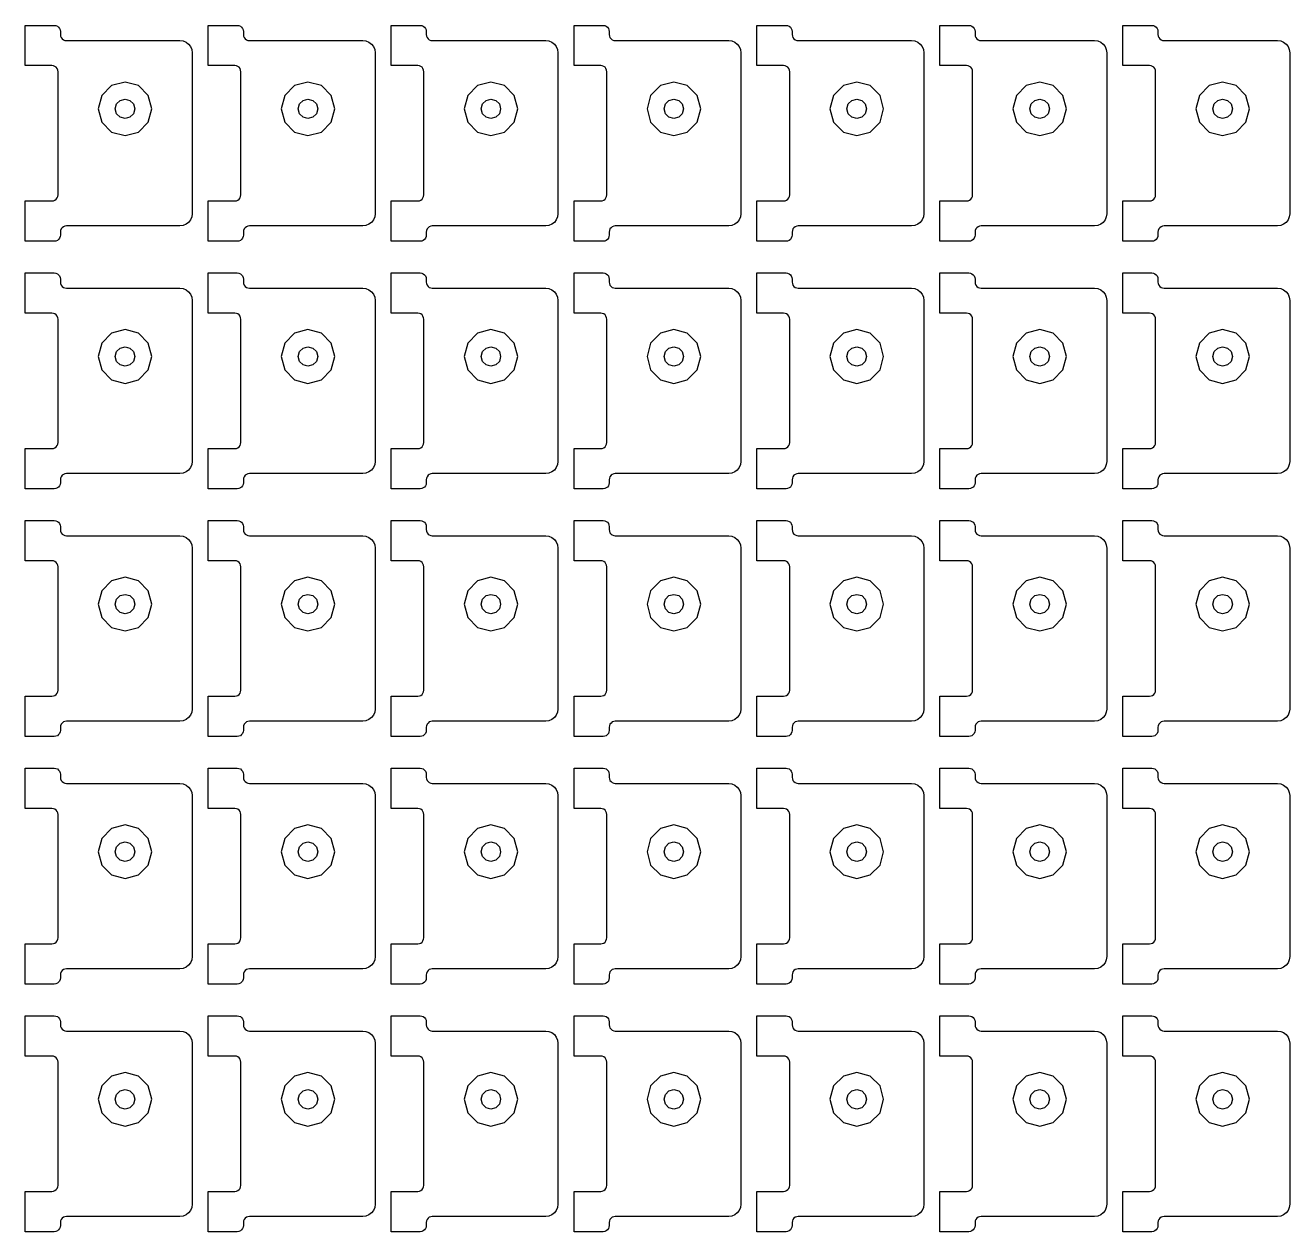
# Model space of a CAD drawing. Extents: x 11 to 212, y 11 to 212.
# Drawn here: x 144.65 to 156.85, y 123.29 to 134.93 of the extents above; entities that cross this region are included whole.
import ezdxf

# ---------------------------------------------------------------- set-up
doc = ezdxf.new("R2010")
doc.units = 0
doc.layers.add('G', color=7, linetype='continuous')

msp = doc.modelspace()

# ---------------------------------------------------------------- linework, layer by layer
at = {"layer": 'G'}
for points in [[(144.906, 133.235), (144.921, 133.237), (144.935, 133.243), (144.947, 133.253), (144.957, 133.265), (144.963, 133.279), (144.965, 133.294), (144.965, 134.482), (144.963, 134.498), (144.957, 134.512), (144.947, 134.524), (144.935, 134.533), (144.921, 134.539), (144.906, 134.541), (144.649, 134.541), (144.649, 134.929), (144.929, 134.929), (144.945, 134.927), (144.959, 134.922), (144.971, 134.912), (144.98, 134.9), (144.986, 134.886), (144.988, 134.871), (144.988, 134.841), (144.99, 134.826), (144.996, 134.812), (145.005, 134.8), (145.018, 134.79), (145.032, 134.784), (145.047, 134.782), (146.141, 134.782), (146.172, 134.778), (146.2, 134.767), (146.224, 134.748), (146.243, 134.724), (146.255, 134.695), (146.259, 134.665), (146.259, 133.112), (146.255, 133.081), (146.243, 133.053), (146.224, 133.029), (146.2, 133.01), (146.172, 132.998), (146.141, 132.994), (145.047, 132.994), (145.032, 132.992), (145.018, 132.986), (145.005, 132.977), (144.996, 132.965), (144.99, 132.951), (144.988, 132.935), (144.988, 132.906), (144.986, 132.891), (144.98, 132.876), (144.971, 132.864), (144.959, 132.855), (144.945, 132.849), (144.929, 132.847), (144.649, 132.847), (144.649, 133.235)], [(146.671, 133.235), (146.686, 133.237), (146.7, 133.243), (146.712, 133.253), (146.722, 133.265), (146.727, 133.279), (146.729, 133.294), (146.729, 134.482), (146.727, 134.498), (146.722, 134.512), (146.712, 134.524), (146.7, 134.533), (146.686, 134.539), (146.671, 134.541), (146.414, 134.541), (146.414, 134.929), (146.694, 134.929), (146.709, 134.927), (146.724, 134.922), (146.736, 134.912), (146.745, 134.9), (146.751, 134.886), (146.753, 134.871), (146.753, 134.841), (146.755, 134.826), (146.761, 134.812), (146.77, 134.8), (146.782, 134.79), (146.797, 134.784), (146.812, 134.782), (147.906, 134.782), (147.936, 134.778), (147.965, 134.767), (147.989, 134.748), (148.008, 134.724), (148.02, 134.695), (148.024, 134.665), (148.024, 133.112), (148.02, 133.081), (148.008, 133.053), (147.989, 133.029), (147.965, 133.01), (147.936, 132.998), (147.906, 132.994), (146.812, 132.994), (146.797, 132.992), (146.782, 132.986), (146.77, 132.977), (146.761, 132.965), (146.755, 132.951), (146.753, 132.935), (146.753, 132.906), (146.751, 132.891), (146.745, 132.876), (146.736, 132.864), (146.724, 132.855), (146.709, 132.849), (146.694, 132.847), (146.414, 132.847), (146.414, 133.235)], [(148.435, 133.235), (148.451, 133.237), (148.465, 133.243), (148.477, 133.253), (148.486, 133.265), (148.492, 133.279), (148.494, 133.294), (148.494, 134.482), (148.492, 134.498), (148.486, 134.512), (148.477, 134.524), (148.465, 134.533), (148.451, 134.539), (148.435, 134.541), (148.179, 134.541), (148.179, 134.929), (148.459, 134.929), (148.474, 134.927), (148.488, 134.922), (148.5, 134.912), (148.51, 134.9), (148.516, 134.886), (148.518, 134.871), (148.518, 134.841), (148.52, 134.826), (148.526, 134.812), (148.535, 134.8), (148.547, 134.79), (148.561, 134.784), (148.576, 134.782), (149.671, 134.782), (149.701, 134.778), (149.729, 134.767), (149.754, 134.748), (149.772, 134.724), (149.784, 134.695), (149.788, 134.665), (149.788, 133.112), (149.784, 133.081), (149.772, 133.053), (149.754, 133.029), (149.729, 133.01), (149.701, 132.998), (149.671, 132.994), (148.576, 132.994), (148.561, 132.992), (148.547, 132.986), (148.535, 132.977), (148.526, 132.965), (148.52, 132.951), (148.518, 132.935), (148.518, 132.906), (148.516, 132.891), (148.51, 132.876), (148.5, 132.864), (148.488, 132.855), (148.474, 132.849), (148.459, 132.847), (148.179, 132.847), (148.179, 133.235)], [(150.2, 133.235), (150.215, 133.237), (150.229, 133.243), (150.242, 133.253), (150.251, 133.265), (150.257, 133.279), (150.259, 133.294), (150.259, 134.482), (150.257, 134.498), (150.251, 134.512), (150.242, 134.524), (150.229, 134.533), (150.215, 134.539), (150.2, 134.541), (149.944, 134.541), (149.944, 134.929), (150.224, 134.929), (150.239, 134.927), (150.253, 134.922), (150.265, 134.912), (150.274, 134.9), (150.28, 134.886), (150.282, 134.871), (150.282, 134.841), (150.284, 134.826), (150.29, 134.812), (150.3, 134.8), (150.312, 134.79), (150.326, 134.784), (150.341, 134.782), (151.435, 134.782), (151.466, 134.778), (151.494, 134.767), (151.518, 134.748), (151.537, 134.724), (151.549, 134.695), (151.553, 134.665), (151.553, 133.112), (151.549, 133.081), (151.537, 133.053), (151.518, 133.029), (151.494, 133.01), (151.466, 132.998), (151.435, 132.994), (150.341, 132.994), (150.326, 132.992), (150.312, 132.986), (150.3, 132.977), (150.29, 132.965), (150.284, 132.951), (150.282, 132.935), (150.282, 132.906), (150.28, 132.891), (150.274, 132.876), (150.265, 132.864), (150.253, 132.855), (150.239, 132.849), (150.224, 132.847), (149.944, 132.847), (149.944, 133.235)], [(151.965, 133.235), (151.98, 133.237), (151.994, 133.243), (152.006, 133.253), (152.016, 133.265), (152.022, 133.279), (152.024, 133.294), (152.024, 134.482), (152.022, 134.498), (152.016, 134.512), (152.006, 134.524), (151.994, 134.533), (151.98, 134.539), (151.965, 134.541), (151.708, 134.541), (151.708, 134.929), (151.988, 134.929), (152.003, 134.927), (152.018, 134.922), (152.03, 134.912), (152.039, 134.9), (152.045, 134.886), (152.047, 134.871), (152.047, 134.841), (152.049, 134.826), (152.055, 134.812), (152.064, 134.8), (152.076, 134.79), (152.091, 134.784), (152.106, 134.782), (153.2, 134.782), (153.23, 134.778), (153.259, 134.767), (153.283, 134.748), (153.302, 134.724), (153.314, 134.695), (153.318, 134.665), (153.318, 133.112), (153.314, 133.081), (153.302, 133.053), (153.283, 133.029), (153.259, 133.01), (153.23, 132.998), (153.2, 132.994), (152.106, 132.994), (152.091, 132.992), (152.076, 132.986), (152.064, 132.977), (152.055, 132.965), (152.049, 132.951), (152.047, 132.935), (152.047, 132.906), (152.045, 132.891), (152.039, 132.876), (152.03, 132.864), (152.018, 132.855), (152.003, 132.849), (151.988, 132.847), (151.708, 132.847), (151.708, 133.235)], [(153.729, 133.235), (153.745, 133.237), (153.759, 133.243), (153.771, 133.253), (153.78, 133.265), (153.786, 133.279), (153.788, 133.294), (153.788, 134.482), (153.786, 134.498), (153.78, 134.512), (153.771, 134.524), (153.759, 134.533), (153.745, 134.539), (153.729, 134.541), (153.473, 134.541), (153.473, 134.929), (153.753, 134.929), (153.768, 134.927), (153.782, 134.922), (153.795, 134.912), (153.804, 134.9), (153.81, 134.886), (153.812, 134.871), (153.812, 134.841), (153.814, 134.826), (153.82, 134.812), (153.829, 134.8), (153.841, 134.79), (153.855, 134.784), (153.871, 134.782), (154.965, 134.782), (154.995, 134.778), (155.024, 134.767), (155.048, 134.748), (155.067, 134.724), (155.078, 134.695), (155.082, 134.665), (155.082, 133.112), (155.078, 133.081), (155.067, 133.053), (155.048, 133.029), (155.024, 133.01), (154.995, 132.998), (154.965, 132.994), (153.871, 132.994), (153.855, 132.992), (153.841, 132.986), (153.829, 132.977), (153.82, 132.965), (153.814, 132.951), (153.812, 132.935), (153.812, 132.906), (153.81, 132.891), (153.804, 132.876), (153.795, 132.864), (153.782, 132.855), (153.768, 132.849), (153.753, 132.847), (153.473, 132.847), (153.473, 133.235)], [(155.494, 133.235), (155.509, 133.237), (155.524, 133.243), (155.536, 133.253), (155.545, 133.265), (155.551, 133.279), (155.553, 133.294), (155.553, 134.482), (155.551, 134.498), (155.545, 134.512), (155.536, 134.524), (155.524, 134.533), (155.509, 134.539), (155.494, 134.541), (155.238, 134.541), (155.238, 134.929), (155.518, 134.929), (155.533, 134.927), (155.547, 134.922), (155.559, 134.912), (155.569, 134.9), (155.574, 134.886), (155.576, 134.871), (155.576, 134.841), (155.578, 134.826), (155.584, 134.812), (155.594, 134.8), (155.606, 134.79), (155.62, 134.784), (155.635, 134.782), (156.729, 134.782), (156.76, 134.778), (156.788, 134.767), (156.813, 134.748), (156.831, 134.724), (156.843, 134.695), (156.847, 134.665), (156.847, 133.112), (156.843, 133.081), (156.831, 133.053), (156.813, 133.029), (156.788, 133.01), (156.76, 132.998), (156.729, 132.994), (155.635, 132.994), (155.62, 132.992), (155.606, 132.986), (155.594, 132.977), (155.584, 132.965), (155.578, 132.951), (155.576, 132.935), (155.576, 132.906), (155.574, 132.891), (155.569, 132.876), (155.559, 132.864), (155.547, 132.855), (155.533, 132.849), (155.518, 132.847), (155.238, 132.847), (155.238, 133.235)], [(145.836, 133.994), (145.871, 134.124), (145.836, 134.253), (145.741, 134.348), (145.612, 134.382), (145.482, 134.348), (145.388, 134.253), (145.353, 134.124), (145.388, 133.994), (145.482, 133.899), (145.612, 133.865), (145.741, 133.899)], [(147.601, 133.994), (147.635, 134.124), (147.601, 134.253), (147.506, 134.348), (147.376, 134.382), (147.247, 134.348), (147.152, 134.253), (147.118, 134.124), (147.152, 133.994), (147.247, 133.899), (147.376, 133.865), (147.506, 133.899)], [(149.365, 133.994), (149.4, 134.124), (149.365, 134.253), (149.271, 134.348), (149.141, 134.382), (149.012, 134.348), (148.917, 134.253), (148.882, 134.124), (148.917, 133.994), (149.012, 133.899), (149.141, 133.865), (149.271, 133.899)], [(151.13, 133.994), (151.165, 134.124), (151.13, 134.253), (151.035, 134.348), (150.906, 134.382), (150.776, 134.348), (150.682, 134.253), (150.647, 134.124), (150.682, 133.994), (150.776, 133.899), (150.906, 133.865), (151.035, 133.899)], [(152.895, 133.994), (152.929, 134.124), (152.895, 134.253), (152.8, 134.348), (152.671, 134.382), (152.541, 134.348), (152.446, 134.253), (152.412, 134.124), (152.446, 133.994), (152.541, 133.899), (152.671, 133.865), (152.8, 133.899)], [(154.659, 133.994), (154.694, 134.124), (154.659, 134.253), (154.565, 134.348), (154.435, 134.382), (154.306, 134.348), (154.211, 134.253), (154.176, 134.124), (154.211, 133.994), (154.306, 133.899), (154.435, 133.865), (154.565, 133.899)], [(156.424, 133.994), (156.459, 134.124), (156.424, 134.253), (156.329, 134.348), (156.2, 134.382), (156.071, 134.348), (155.976, 134.253), (155.941, 134.124), (155.976, 133.994), (156.071, 133.899), (156.2, 133.865), (156.329, 133.899)], [(145.706, 134.124), (145.693, 134.076), (145.659, 134.042), (145.612, 134.029), (145.565, 134.042), (145.53, 134.076), (145.518, 134.124), (145.53, 134.171), (145.565, 134.205), (145.612, 134.218), (145.659, 134.205), (145.693, 134.171)], [(147.471, 134.124), (147.458, 134.076), (147.424, 134.042), (147.376, 134.029), (147.329, 134.042), (147.295, 134.076), (147.282, 134.124), (147.295, 134.171), (147.329, 134.205), (147.376, 134.218), (147.424, 134.205), (147.458, 134.171)], [(149.235, 134.124), (149.223, 134.076), (149.188, 134.042), (149.141, 134.029), (149.094, 134.042), (149.06, 134.076), (149.047, 134.124), (149.06, 134.171), (149.094, 134.205), (149.141, 134.218), (149.188, 134.205), (149.223, 134.171)], [(151, 134.124), (150.987, 134.076), (150.953, 134.042), (150.906, 134.029), (150.859, 134.042), (150.824, 134.076), (150.812, 134.124), (150.824, 134.171), (150.859, 134.205), (150.906, 134.218), (150.953, 134.205), (150.987, 134.171)], [(152.765, 134.124), (152.752, 134.076), (152.718, 134.042), (152.671, 134.029), (152.624, 134.042), (152.589, 134.076), (152.576, 134.124), (152.589, 134.171), (152.624, 134.205), (152.671, 134.218), (152.718, 134.205), (152.752, 134.171)], [(154.529, 134.124), (154.517, 134.076), (154.482, 134.042), (154.435, 134.029), (154.388, 134.042), (154.354, 134.076), (154.341, 134.124), (154.354, 134.171), (154.388, 134.205), (154.435, 134.218), (154.482, 134.205), (154.517, 134.171)], [(156.294, 134.124), (156.282, 134.076), (156.247, 134.042), (156.2, 134.029), (156.153, 134.042), (156.118, 134.076), (156.106, 134.124), (156.118, 134.171), (156.153, 134.205), (156.2, 134.218), (156.247, 134.205), (156.282, 134.171)], [(144.906, 130.847), (144.921, 130.849), (144.935, 130.855), (144.947, 130.864), (144.957, 130.876), (144.963, 130.891), (144.965, 130.906), (144.965, 132.094), (144.963, 132.109), (144.957, 132.124), (144.947, 132.136), (144.935, 132.145), (144.921, 132.151), (144.906, 132.153), (144.649, 132.153), (144.649, 132.541), (144.929, 132.541), (144.945, 132.539), (144.959, 132.533), (144.971, 132.524), (144.98, 132.512), (144.986, 132.498), (144.988, 132.482), (144.988, 132.453), (144.99, 132.438), (144.996, 132.424), (145.005, 132.411), (145.018, 132.402), (145.032, 132.396), (145.047, 132.394), (146.141, 132.394), (146.172, 132.39), (146.2, 132.378), (146.224, 132.36), (146.243, 132.335), (146.255, 132.307), (146.259, 132.276), (146.259, 130.724), (146.255, 130.693), (146.243, 130.665), (146.224, 130.64), (146.2, 130.622), (146.172, 130.61), (146.141, 130.606), (145.047, 130.606), (145.032, 130.604), (145.018, 130.598), (145.005, 130.589), (144.996, 130.576), (144.99, 130.562), (144.988, 130.547), (144.988, 130.518), (144.986, 130.502), (144.98, 130.488), (144.971, 130.476), (144.959, 130.467), (144.945, 130.461), (144.929, 130.459), (144.649, 130.459), (144.649, 130.847)], [(146.671, 130.847), (146.686, 130.849), (146.7, 130.855), (146.712, 130.864), (146.722, 130.876), (146.727, 130.891), (146.729, 130.906), (146.729, 132.094), (146.727, 132.109), (146.722, 132.124), (146.712, 132.136), (146.7, 132.145), (146.686, 132.151), (146.671, 132.153), (146.414, 132.153), (146.414, 132.541), (146.694, 132.541), (146.709, 132.539), (146.724, 132.533), (146.736, 132.524), (146.745, 132.512), (146.751, 132.498), (146.753, 132.482), (146.753, 132.453), (146.755, 132.438), (146.761, 132.424), (146.77, 132.411), (146.782, 132.402), (146.797, 132.396), (146.812, 132.394), (147.906, 132.394), (147.936, 132.39), (147.965, 132.378), (147.989, 132.36), (148.008, 132.335), (148.02, 132.307), (148.024, 132.276), (148.024, 130.724), (148.02, 130.693), (148.008, 130.665), (147.989, 130.64), (147.965, 130.622), (147.936, 130.61), (147.906, 130.606), (146.812, 130.606), (146.797, 130.604), (146.782, 130.598), (146.77, 130.589), (146.761, 130.576), (146.755, 130.562), (146.753, 130.547), (146.753, 130.518), (146.751, 130.502), (146.745, 130.488), (146.736, 130.476), (146.724, 130.467), (146.709, 130.461), (146.694, 130.459), (146.414, 130.459), (146.414, 130.847)], [(148.435, 130.847), (148.451, 130.849), (148.465, 130.855), (148.477, 130.864), (148.486, 130.876), (148.492, 130.891), (148.494, 130.906), (148.494, 132.094), (148.492, 132.109), (148.486, 132.124), (148.477, 132.136), (148.465, 132.145), (148.451, 132.151), (148.435, 132.153), (148.179, 132.153), (148.179, 132.541), (148.459, 132.541), (148.474, 132.539), (148.488, 132.533), (148.5, 132.524), (148.51, 132.512), (148.516, 132.498), (148.518, 132.482), (148.518, 132.453), (148.52, 132.438), (148.526, 132.424), (148.535, 132.411), (148.547, 132.402), (148.561, 132.396), (148.576, 132.394), (149.671, 132.394), (149.701, 132.39), (149.729, 132.378), (149.754, 132.36), (149.772, 132.335), (149.784, 132.307), (149.788, 132.276), (149.788, 130.724), (149.784, 130.693), (149.772, 130.665), (149.754, 130.64), (149.729, 130.622), (149.701, 130.61), (149.671, 130.606), (148.576, 130.606), (148.561, 130.604), (148.547, 130.598), (148.535, 130.589), (148.526, 130.576), (148.52, 130.562), (148.518, 130.547), (148.518, 130.518), (148.516, 130.502), (148.51, 130.488), (148.5, 130.476), (148.488, 130.467), (148.474, 130.461), (148.459, 130.459), (148.179, 130.459), (148.179, 130.847)], [(150.2, 130.847), (150.215, 130.849), (150.229, 130.855), (150.242, 130.864), (150.251, 130.876), (150.257, 130.891), (150.259, 130.906), (150.259, 132.094), (150.257, 132.109), (150.251, 132.124), (150.242, 132.136), (150.229, 132.145), (150.215, 132.151), (150.2, 132.153), (149.944, 132.153), (149.944, 132.541), (150.224, 132.541), (150.239, 132.539), (150.253, 132.533), (150.265, 132.524), (150.274, 132.512), (150.28, 132.498), (150.282, 132.482), (150.282, 132.453), (150.284, 132.438), (150.29, 132.424), (150.3, 132.411), (150.312, 132.402), (150.326, 132.396), (150.341, 132.394), (151.435, 132.394), (151.466, 132.39), (151.494, 132.378), (151.518, 132.36), (151.537, 132.335), (151.549, 132.307), (151.553, 132.276), (151.553, 130.724), (151.549, 130.693), (151.537, 130.665), (151.518, 130.64), (151.494, 130.622), (151.466, 130.61), (151.435, 130.606), (150.341, 130.606), (150.326, 130.604), (150.312, 130.598), (150.3, 130.589), (150.29, 130.576), (150.284, 130.562), (150.282, 130.547), (150.282, 130.518), (150.28, 130.502), (150.274, 130.488), (150.265, 130.476), (150.253, 130.467), (150.239, 130.461), (150.224, 130.459), (149.944, 130.459), (149.944, 130.847)], [(151.965, 130.847), (151.98, 130.849), (151.994, 130.855), (152.006, 130.864), (152.016, 130.876), (152.022, 130.891), (152.024, 130.906), (152.024, 132.094), (152.022, 132.109), (152.016, 132.124), (152.006, 132.136), (151.994, 132.145), (151.98, 132.151), (151.965, 132.153), (151.708, 132.153), (151.708, 132.541), (151.988, 132.541), (152.003, 132.539), (152.018, 132.533), (152.03, 132.524), (152.039, 132.512), (152.045, 132.498), (152.047, 132.482), (152.047, 132.453), (152.049, 132.438), (152.055, 132.424), (152.064, 132.411), (152.076, 132.402), (152.091, 132.396), (152.106, 132.394), (153.2, 132.394), (153.23, 132.39), (153.259, 132.378), (153.283, 132.36), (153.302, 132.335), (153.314, 132.307), (153.318, 132.276), (153.318, 130.724), (153.314, 130.693), (153.302, 130.665), (153.283, 130.64), (153.259, 130.622), (153.23, 130.61), (153.2, 130.606), (152.106, 130.606), (152.091, 130.604), (152.076, 130.598), (152.064, 130.589), (152.055, 130.576), (152.049, 130.562), (152.047, 130.547), (152.047, 130.518), (152.045, 130.502), (152.039, 130.488), (152.03, 130.476), (152.018, 130.467), (152.003, 130.461), (151.988, 130.459), (151.708, 130.459), (151.708, 130.847)], [(153.729, 130.847), (153.745, 130.849), (153.759, 130.855), (153.771, 130.864), (153.78, 130.876), (153.786, 130.891), (153.788, 130.906), (153.788, 132.094), (153.786, 132.109), (153.78, 132.124), (153.771, 132.136), (153.759, 132.145), (153.745, 132.151), (153.729, 132.153), (153.473, 132.153), (153.473, 132.541), (153.753, 132.541), (153.768, 132.539), (153.782, 132.533), (153.795, 132.524), (153.804, 132.512), (153.81, 132.498), (153.812, 132.482), (153.812, 132.453), (153.814, 132.438), (153.82, 132.424), (153.829, 132.411), (153.841, 132.402), (153.855, 132.396), (153.871, 132.394), (154.965, 132.394), (154.995, 132.39), (155.024, 132.378), (155.048, 132.36), (155.067, 132.335), (155.078, 132.307), (155.082, 132.276), (155.082, 130.724), (155.078, 130.693), (155.067, 130.665), (155.048, 130.64), (155.024, 130.622), (154.995, 130.61), (154.965, 130.606), (153.871, 130.606), (153.855, 130.604), (153.841, 130.598), (153.829, 130.589), (153.82, 130.576), (153.814, 130.562), (153.812, 130.547), (153.812, 130.518), (153.81, 130.502), (153.804, 130.488), (153.795, 130.476), (153.782, 130.467), (153.768, 130.461), (153.753, 130.459), (153.473, 130.459), (153.473, 130.847)], [(155.494, 130.847), (155.509, 130.849), (155.524, 130.855), (155.536, 130.864), (155.545, 130.876), (155.551, 130.891), (155.553, 130.906), (155.553, 132.094), (155.551, 132.109), (155.545, 132.124), (155.536, 132.136), (155.524, 132.145), (155.509, 132.151), (155.494, 132.153), (155.238, 132.153), (155.238, 132.541), (155.518, 132.541), (155.533, 132.539), (155.547, 132.533), (155.559, 132.524), (155.569, 132.512), (155.574, 132.498), (155.576, 132.482), (155.576, 132.453), (155.578, 132.438), (155.584, 132.424), (155.594, 132.411), (155.606, 132.402), (155.62, 132.396), (155.635, 132.394), (156.729, 132.394), (156.76, 132.39), (156.788, 132.378), (156.813, 132.36), (156.831, 132.335), (156.843, 132.307), (156.847, 132.276), (156.847, 130.724), (156.843, 130.693), (156.831, 130.665), (156.813, 130.64), (156.788, 130.622), (156.76, 130.61), (156.729, 130.606), (155.635, 130.606), (155.62, 130.604), (155.606, 130.598), (155.594, 130.589), (155.584, 130.576), (155.578, 130.562), (155.576, 130.547), (155.576, 130.518), (155.574, 130.502), (155.569, 130.488), (155.559, 130.476), (155.547, 130.467), (155.533, 130.461), (155.518, 130.459), (155.238, 130.459), (155.238, 130.847)], [(145.836, 131.606), (145.871, 131.735), (145.836, 131.865), (145.741, 131.959), (145.612, 131.994), (145.482, 131.959), (145.388, 131.865), (145.353, 131.735), (145.388, 131.606), (145.482, 131.511), (145.612, 131.476), (145.741, 131.511)], [(147.601, 131.606), (147.635, 131.735), (147.601, 131.865), (147.506, 131.959), (147.376, 131.994), (147.247, 131.959), (147.152, 131.865), (147.118, 131.735), (147.152, 131.606), (147.247, 131.511), (147.376, 131.476), (147.506, 131.511)], [(149.365, 131.606), (149.4, 131.735), (149.365, 131.865), (149.271, 131.959), (149.141, 131.994), (149.012, 131.959), (148.917, 131.865), (148.882, 131.735), (148.917, 131.606), (149.012, 131.511), (149.141, 131.476), (149.271, 131.511)], [(151.13, 131.606), (151.165, 131.735), (151.13, 131.865), (151.035, 131.959), (150.906, 131.994), (150.776, 131.959), (150.682, 131.865), (150.647, 131.735), (150.682, 131.606), (150.776, 131.511), (150.906, 131.476), (151.035, 131.511)], [(152.895, 131.606), (152.929, 131.735), (152.895, 131.865), (152.8, 131.959), (152.671, 131.994), (152.541, 131.959), (152.446, 131.865), (152.412, 131.735), (152.446, 131.606), (152.541, 131.511), (152.671, 131.476), (152.8, 131.511)], [(154.659, 131.606), (154.694, 131.735), (154.659, 131.865), (154.565, 131.959), (154.435, 131.994), (154.306, 131.959), (154.211, 131.865), (154.176, 131.735), (154.211, 131.606), (154.306, 131.511), (154.435, 131.476), (154.565, 131.511)], [(156.424, 131.606), (156.459, 131.735), (156.424, 131.865), (156.329, 131.959), (156.2, 131.994), (156.071, 131.959), (155.976, 131.865), (155.941, 131.735), (155.976, 131.606), (156.071, 131.511), (156.2, 131.476), (156.329, 131.511)], [(145.706, 131.735), (145.693, 131.688), (145.659, 131.654), (145.612, 131.641), (145.565, 131.654), (145.53, 131.688), (145.518, 131.735), (145.53, 131.782), (145.565, 131.817), (145.612, 131.829), (145.659, 131.817), (145.693, 131.782)], [(147.471, 131.735), (147.458, 131.688), (147.424, 131.654), (147.376, 131.641), (147.329, 131.654), (147.295, 131.688), (147.282, 131.735), (147.295, 131.782), (147.329, 131.817), (147.376, 131.829), (147.424, 131.817), (147.458, 131.782)], [(149.235, 131.735), (149.223, 131.688), (149.188, 131.654), (149.141, 131.641), (149.094, 131.654), (149.06, 131.688), (149.047, 131.735), (149.06, 131.782), (149.094, 131.817), (149.141, 131.829), (149.188, 131.817), (149.223, 131.782)], [(151, 131.735), (150.987, 131.688), (150.953, 131.654), (150.906, 131.641), (150.859, 131.654), (150.824, 131.688), (150.812, 131.735), (150.824, 131.782), (150.859, 131.817), (150.906, 131.829), (150.953, 131.817), (150.987, 131.782)], [(152.765, 131.735), (152.752, 131.688), (152.718, 131.654), (152.671, 131.641), (152.624, 131.654), (152.589, 131.688), (152.576, 131.735), (152.589, 131.782), (152.624, 131.817), (152.671, 131.829), (152.718, 131.817), (152.752, 131.782)], [(154.529, 131.735), (154.517, 131.688), (154.482, 131.654), (154.435, 131.641), (154.388, 131.654), (154.354, 131.688), (154.341, 131.735), (154.354, 131.782), (154.388, 131.817), (154.435, 131.829), (154.482, 131.817), (154.517, 131.782)], [(156.294, 131.735), (156.282, 131.688), (156.247, 131.654), (156.2, 131.641), (156.153, 131.654), (156.118, 131.688), (156.106, 131.735), (156.118, 131.782), (156.153, 131.817), (156.2, 131.829), (156.247, 131.817), (156.282, 131.782)], [(144.906, 128.459), (144.921, 128.461), (144.935, 128.467), (144.947, 128.476), (144.957, 128.488), (144.963, 128.502), (144.965, 128.518), (144.965, 129.706), (144.963, 129.721), (144.957, 129.735), (144.947, 129.747), (144.935, 129.757), (144.921, 129.763), (144.906, 129.765), (144.649, 129.765), (144.649, 130.153), (144.929, 130.153), (144.945, 130.151), (144.959, 130.145), (144.971, 130.136), (144.98, 130.124), (144.986, 130.109), (144.988, 130.094), (144.988, 130.065), (144.99, 130.049), (144.996, 130.035), (145.005, 130.023), (145.018, 130.014), (145.032, 130.008), (145.047, 130.006), (146.141, 130.006), (146.172, 130.002), (146.2, 129.99), (146.224, 129.971), (146.243, 129.947), (146.255, 129.919), (146.259, 129.888), (146.259, 128.335), (146.255, 128.305), (146.243, 128.276), (146.224, 128.252), (146.2, 128.233), (146.172, 128.222), (146.141, 128.218), (145.047, 128.218), (145.032, 128.216), (145.018, 128.21), (145.005, 128.2), (144.996, 128.188), (144.99, 128.174), (144.988, 128.159), (144.988, 128.129), (144.986, 128.114), (144.98, 128.1), (144.971, 128.088), (144.959, 128.078), (144.945, 128.073), (144.929, 128.071), (144.649, 128.071), (144.649, 128.459)], [(146.671, 128.459), (146.686, 128.461), (146.7, 128.467), (146.712, 128.476), (146.722, 128.488), (146.727, 128.502), (146.729, 128.518), (146.729, 129.706), (146.727, 129.721), (146.722, 129.735), (146.712, 129.747), (146.7, 129.757), (146.686, 129.763), (146.671, 129.765), (146.414, 129.765), (146.414, 130.153), (146.694, 130.153), (146.709, 130.151), (146.724, 130.145), (146.736, 130.136), (146.745, 130.124), (146.751, 130.109), (146.753, 130.094), (146.753, 130.065), (146.755, 130.049), (146.761, 130.035), (146.77, 130.023), (146.782, 130.014), (146.797, 130.008), (146.812, 130.006), (147.906, 130.006), (147.936, 130.002), (147.965, 129.99), (147.989, 129.971), (148.008, 129.947), (148.02, 129.919), (148.024, 129.888), (148.024, 128.335), (148.02, 128.305), (148.008, 128.276), (147.989, 128.252), (147.965, 128.233), (147.936, 128.222), (147.906, 128.218), (146.812, 128.218), (146.797, 128.216), (146.782, 128.21), (146.77, 128.2), (146.761, 128.188), (146.755, 128.174), (146.753, 128.159), (146.753, 128.129), (146.751, 128.114), (146.745, 128.1), (146.736, 128.088), (146.724, 128.078), (146.709, 128.073), (146.694, 128.071), (146.414, 128.071), (146.414, 128.459)], [(148.435, 128.459), (148.451, 128.461), (148.465, 128.467), (148.477, 128.476), (148.486, 128.488), (148.492, 128.502), (148.494, 128.518), (148.494, 129.706), (148.492, 129.721), (148.486, 129.735), (148.477, 129.747), (148.465, 129.757), (148.451, 129.763), (148.435, 129.765), (148.179, 129.765), (148.179, 130.153), (148.459, 130.153), (148.474, 130.151), (148.488, 130.145), (148.5, 130.136), (148.51, 130.124), (148.516, 130.109), (148.518, 130.094), (148.518, 130.065), (148.52, 130.049), (148.526, 130.035), (148.535, 130.023), (148.547, 130.014), (148.561, 130.008), (148.576, 130.006), (149.671, 130.006), (149.701, 130.002), (149.729, 129.99), (149.754, 129.971), (149.772, 129.947), (149.784, 129.919), (149.788, 129.888), (149.788, 128.335), (149.784, 128.305), (149.772, 128.276), (149.754, 128.252), (149.729, 128.233), (149.701, 128.222), (149.671, 128.218), (148.576, 128.218), (148.561, 128.216), (148.547, 128.21), (148.535, 128.2), (148.526, 128.188), (148.52, 128.174), (148.518, 128.159), (148.518, 128.129), (148.516, 128.114), (148.51, 128.1), (148.5, 128.088), (148.488, 128.078), (148.474, 128.073), (148.459, 128.071), (148.179, 128.071), (148.179, 128.459)], [(150.2, 128.459), (150.215, 128.461), (150.229, 128.467), (150.242, 128.476), (150.251, 128.488), (150.257, 128.502), (150.259, 128.518), (150.259, 129.706), (150.257, 129.721), (150.251, 129.735), (150.242, 129.747), (150.229, 129.757), (150.215, 129.763), (150.2, 129.765), (149.944, 129.765), (149.944, 130.153), (150.224, 130.153), (150.239, 130.151), (150.253, 130.145), (150.265, 130.136), (150.274, 130.124), (150.28, 130.109), (150.282, 130.094), (150.282, 130.065), (150.284, 130.049), (150.29, 130.035), (150.3, 130.023), (150.312, 130.014), (150.326, 130.008), (150.341, 130.006), (151.435, 130.006), (151.466, 130.002), (151.494, 129.99), (151.518, 129.971), (151.537, 129.947), (151.549, 129.919), (151.553, 129.888), (151.553, 128.335), (151.549, 128.305), (151.537, 128.276), (151.518, 128.252), (151.494, 128.233), (151.466, 128.222), (151.435, 128.218), (150.341, 128.218), (150.326, 128.216), (150.312, 128.21), (150.3, 128.2), (150.29, 128.188), (150.284, 128.174), (150.282, 128.159), (150.282, 128.129), (150.28, 128.114), (150.274, 128.1), (150.265, 128.088), (150.253, 128.078), (150.239, 128.073), (150.224, 128.071), (149.944, 128.071), (149.944, 128.459)], [(151.965, 128.459), (151.98, 128.461), (151.994, 128.467), (152.006, 128.476), (152.016, 128.488), (152.022, 128.502), (152.024, 128.518), (152.024, 129.706), (152.022, 129.721), (152.016, 129.735), (152.006, 129.747), (151.994, 129.757), (151.98, 129.763), (151.965, 129.765), (151.708, 129.765), (151.708, 130.153), (151.988, 130.153), (152.003, 130.151), (152.018, 130.145), (152.03, 130.136), (152.039, 130.124), (152.045, 130.109), (152.047, 130.094), (152.047, 130.065), (152.049, 130.049), (152.055, 130.035), (152.064, 130.023), (152.076, 130.014), (152.091, 130.008), (152.106, 130.006), (153.2, 130.006), (153.23, 130.002), (153.259, 129.99), (153.283, 129.971), (153.302, 129.947), (153.314, 129.919), (153.318, 129.888), (153.318, 128.335), (153.314, 128.305), (153.302, 128.276), (153.283, 128.252), (153.259, 128.233), (153.23, 128.222), (153.2, 128.218), (152.106, 128.218), (152.091, 128.216), (152.076, 128.21), (152.064, 128.2), (152.055, 128.188), (152.049, 128.174), (152.047, 128.159), (152.047, 128.129), (152.045, 128.114), (152.039, 128.1), (152.03, 128.088), (152.018, 128.078), (152.003, 128.073), (151.988, 128.071), (151.708, 128.071), (151.708, 128.459)], [(153.729, 128.459), (153.745, 128.461), (153.759, 128.467), (153.771, 128.476), (153.78, 128.488), (153.786, 128.502), (153.788, 128.518), (153.788, 129.706), (153.786, 129.721), (153.78, 129.735), (153.771, 129.747), (153.759, 129.757), (153.745, 129.763), (153.729, 129.765), (153.473, 129.765), (153.473, 130.153), (153.753, 130.153), (153.768, 130.151), (153.782, 130.145), (153.795, 130.136), (153.804, 130.124), (153.81, 130.109), (153.812, 130.094), (153.812, 130.065), (153.814, 130.049), (153.82, 130.035), (153.829, 130.023), (153.841, 130.014), (153.855, 130.008), (153.871, 130.006), (154.965, 130.006), (154.995, 130.002), (155.024, 129.99), (155.048, 129.971), (155.067, 129.947), (155.078, 129.919), (155.082, 129.888), (155.082, 128.335), (155.078, 128.305), (155.067, 128.276), (155.048, 128.252), (155.024, 128.233), (154.995, 128.222), (154.965, 128.218), (153.871, 128.218), (153.855, 128.216), (153.841, 128.21), (153.829, 128.2), (153.82, 128.188), (153.814, 128.174), (153.812, 128.159), (153.812, 128.129), (153.81, 128.114), (153.804, 128.1), (153.795, 128.088), (153.782, 128.078), (153.768, 128.073), (153.753, 128.071), (153.473, 128.071), (153.473, 128.459)], [(155.494, 128.459), (155.509, 128.461), (155.524, 128.467), (155.536, 128.476), (155.545, 128.488), (155.551, 128.502), (155.553, 128.518), (155.553, 129.706), (155.551, 129.721), (155.545, 129.735), (155.536, 129.747), (155.524, 129.757), (155.509, 129.763), (155.494, 129.765), (155.238, 129.765), (155.238, 130.153), (155.518, 130.153), (155.533, 130.151), (155.547, 130.145), (155.559, 130.136), (155.569, 130.124), (155.574, 130.109), (155.576, 130.094), (155.576, 130.065), (155.578, 130.049), (155.584, 130.035), (155.594, 130.023), (155.606, 130.014), (155.62, 130.008), (155.635, 130.006), (156.729, 130.006), (156.76, 130.002), (156.788, 129.99), (156.813, 129.971), (156.831, 129.947), (156.843, 129.919), (156.847, 129.888), (156.847, 128.335), (156.843, 128.305), (156.831, 128.276), (156.813, 128.252), (156.788, 128.233), (156.76, 128.222), (156.729, 128.218), (155.635, 128.218), (155.62, 128.216), (155.606, 128.21), (155.594, 128.2), (155.584, 128.188), (155.578, 128.174), (155.576, 128.159), (155.576, 128.129), (155.574, 128.114), (155.569, 128.1), (155.559, 128.088), (155.547, 128.078), (155.533, 128.073), (155.518, 128.071), (155.238, 128.071), (155.238, 128.459)], [(145.836, 129.218), (145.871, 129.347), (145.836, 129.476), (145.741, 129.571), (145.612, 129.606), (145.482, 129.571), (145.388, 129.476), (145.353, 129.347), (145.388, 129.218), (145.482, 129.123), (145.612, 129.088), (145.741, 129.123)], [(147.601, 129.218), (147.635, 129.347), (147.601, 129.476), (147.506, 129.571), (147.376, 129.606), (147.247, 129.571), (147.152, 129.476), (147.118, 129.347), (147.152, 129.218), (147.247, 129.123), (147.376, 129.088), (147.506, 129.123)], [(149.365, 129.218), (149.4, 129.347), (149.365, 129.476), (149.271, 129.571), (149.141, 129.606), (149.012, 129.571), (148.917, 129.476), (148.882, 129.347), (148.917, 129.218), (149.012, 129.123), (149.141, 129.088), (149.271, 129.123)], [(151.13, 129.218), (151.165, 129.347), (151.13, 129.476), (151.035, 129.571), (150.906, 129.606), (150.776, 129.571), (150.682, 129.476), (150.647, 129.347), (150.682, 129.218), (150.776, 129.123), (150.906, 129.088), (151.035, 129.123)], [(152.895, 129.218), (152.929, 129.347), (152.895, 129.476), (152.8, 129.571), (152.671, 129.606), (152.541, 129.571), (152.446, 129.476), (152.412, 129.347), (152.446, 129.218), (152.541, 129.123), (152.671, 129.088), (152.8, 129.123)], [(154.659, 129.218), (154.694, 129.347), (154.659, 129.476), (154.565, 129.571), (154.435, 129.606), (154.306, 129.571), (154.211, 129.476), (154.176, 129.347), (154.211, 129.218), (154.306, 129.123), (154.435, 129.088), (154.565, 129.123)], [(156.424, 129.218), (156.459, 129.347), (156.424, 129.476), (156.329, 129.571), (156.2, 129.606), (156.071, 129.571), (155.976, 129.476), (155.941, 129.347), (155.976, 129.218), (156.071, 129.123), (156.2, 129.088), (156.329, 129.123)], [(145.706, 129.347), (145.693, 129.3), (145.659, 129.266), (145.612, 129.253), (145.565, 129.266), (145.53, 129.3), (145.518, 129.347), (145.53, 129.394), (145.565, 129.429), (145.612, 129.441), (145.659, 129.429), (145.693, 129.394)], [(147.471, 129.347), (147.458, 129.3), (147.424, 129.266), (147.376, 129.253), (147.329, 129.266), (147.295, 129.3), (147.282, 129.347), (147.295, 129.394), (147.329, 129.429), (147.376, 129.441), (147.424, 129.429), (147.458, 129.394)], [(149.235, 129.347), (149.223, 129.3), (149.188, 129.266), (149.141, 129.253), (149.094, 129.266), (149.06, 129.3), (149.047, 129.347), (149.06, 129.394), (149.094, 129.429), (149.141, 129.441), (149.188, 129.429), (149.223, 129.394)], [(151, 129.347), (150.987, 129.3), (150.953, 129.266), (150.906, 129.253), (150.859, 129.266), (150.824, 129.3), (150.812, 129.347), (150.824, 129.394), (150.859, 129.429), (150.906, 129.441), (150.953, 129.429), (150.987, 129.394)], [(152.765, 129.347), (152.752, 129.3), (152.718, 129.266), (152.671, 129.253), (152.624, 129.266), (152.589, 129.3), (152.576, 129.347), (152.589, 129.394), (152.624, 129.429), (152.671, 129.441), (152.718, 129.429), (152.752, 129.394)], [(154.529, 129.347), (154.517, 129.3), (154.482, 129.266), (154.435, 129.253), (154.388, 129.266), (154.354, 129.3), (154.341, 129.347), (154.354, 129.394), (154.388, 129.429), (154.435, 129.441), (154.482, 129.429), (154.517, 129.394)], [(156.294, 129.347), (156.282, 129.3), (156.247, 129.266), (156.2, 129.253), (156.153, 129.266), (156.118, 129.3), (156.106, 129.347), (156.118, 129.394), (156.153, 129.429), (156.2, 129.441), (156.247, 129.429), (156.282, 129.394)], [(144.906, 126.071), (144.921, 126.073), (144.935, 126.078), (144.947, 126.088), (144.957, 126.1), (144.963, 126.114), (144.965, 126.129), (144.965, 127.318), (144.963, 127.333), (144.957, 127.347), (144.947, 127.359), (144.935, 127.369), (144.921, 127.374), (144.906, 127.376), (144.649, 127.376), (144.649, 127.765), (144.929, 127.765), (144.945, 127.763), (144.959, 127.757), (144.971, 127.747), (144.98, 127.735), (144.986, 127.721), (144.988, 127.706), (144.988, 127.676), (144.99, 127.661), (144.996, 127.647), (145.005, 127.635), (145.018, 127.626), (145.032, 127.62), (145.047, 127.618), (146.141, 127.618), (146.172, 127.614), (146.2, 127.602), (146.224, 127.583), (146.243, 127.559), (146.255, 127.53), (146.259, 127.5), (146.259, 125.947), (146.255, 125.917), (146.243, 125.888), (146.224, 125.864), (146.2, 125.845), (146.172, 125.833), (146.141, 125.829), (145.047, 125.829), (145.032, 125.827), (145.018, 125.822), (145.005, 125.812), (144.996, 125.8), (144.99, 125.786), (144.988, 125.771), (144.988, 125.741), (144.986, 125.726), (144.98, 125.712), (144.971, 125.7), (144.959, 125.69), (144.945, 125.684), (144.929, 125.682), (144.649, 125.682), (144.649, 126.071)], [(146.671, 126.071), (146.686, 126.073), (146.7, 126.078), (146.712, 126.088), (146.722, 126.1), (146.727, 126.114), (146.729, 126.129), (146.729, 127.318), (146.727, 127.333), (146.722, 127.347), (146.712, 127.359), (146.7, 127.369), (146.686, 127.374), (146.671, 127.376), (146.414, 127.376), (146.414, 127.765), (146.694, 127.765), (146.709, 127.763), (146.724, 127.757), (146.736, 127.747), (146.745, 127.735), (146.751, 127.721), (146.753, 127.706), (146.753, 127.676), (146.755, 127.661), (146.761, 127.647), (146.77, 127.635), (146.782, 127.626), (146.797, 127.62), (146.812, 127.618), (147.906, 127.618), (147.936, 127.614), (147.965, 127.602), (147.989, 127.583), (148.008, 127.559), (148.02, 127.53), (148.024, 127.5), (148.024, 125.947), (148.02, 125.917), (148.008, 125.888), (147.989, 125.864), (147.965, 125.845), (147.936, 125.833), (147.906, 125.829), (146.812, 125.829), (146.797, 125.827), (146.782, 125.822), (146.77, 125.812), (146.761, 125.8), (146.755, 125.786), (146.753, 125.771), (146.753, 125.741), (146.751, 125.726), (146.745, 125.712), (146.736, 125.7), (146.724, 125.69), (146.709, 125.684), (146.694, 125.682), (146.414, 125.682), (146.414, 126.071)], [(148.435, 126.071), (148.451, 126.073), (148.465, 126.078), (148.477, 126.088), (148.486, 126.1), (148.492, 126.114), (148.494, 126.129), (148.494, 127.318), (148.492, 127.333), (148.486, 127.347), (148.477, 127.359), (148.465, 127.369), (148.451, 127.374), (148.435, 127.376), (148.179, 127.376), (148.179, 127.765), (148.459, 127.765), (148.474, 127.763), (148.488, 127.757), (148.5, 127.747), (148.51, 127.735), (148.516, 127.721), (148.518, 127.706), (148.518, 127.676), (148.52, 127.661), (148.526, 127.647), (148.535, 127.635), (148.547, 127.626), (148.561, 127.62), (148.576, 127.618), (149.671, 127.618), (149.701, 127.614), (149.729, 127.602), (149.754, 127.583), (149.772, 127.559), (149.784, 127.53), (149.788, 127.5), (149.788, 125.947), (149.784, 125.917), (149.772, 125.888), (149.754, 125.864), (149.729, 125.845), (149.701, 125.833), (149.671, 125.829), (148.576, 125.829), (148.561, 125.827), (148.547, 125.822), (148.535, 125.812), (148.526, 125.8), (148.52, 125.786), (148.518, 125.771), (148.518, 125.741), (148.516, 125.726), (148.51, 125.712), (148.5, 125.7), (148.488, 125.69), (148.474, 125.684), (148.459, 125.682), (148.179, 125.682), (148.179, 126.071)], [(150.2, 126.071), (150.215, 126.073), (150.229, 126.078), (150.242, 126.088), (150.251, 126.1), (150.257, 126.114), (150.259, 126.129), (150.259, 127.318), (150.257, 127.333), (150.251, 127.347), (150.242, 127.359), (150.229, 127.369), (150.215, 127.374), (150.2, 127.376), (149.944, 127.376), (149.944, 127.765), (150.224, 127.765), (150.239, 127.763), (150.253, 127.757), (150.265, 127.747), (150.274, 127.735), (150.28, 127.721), (150.282, 127.706), (150.282, 127.676), (150.284, 127.661), (150.29, 127.647), (150.3, 127.635), (150.312, 127.626), (150.326, 127.62), (150.341, 127.618), (151.435, 127.618), (151.466, 127.614), (151.494, 127.602), (151.518, 127.583), (151.537, 127.559), (151.549, 127.53), (151.553, 127.5), (151.553, 125.947), (151.549, 125.917), (151.537, 125.888), (151.518, 125.864), (151.494, 125.845), (151.466, 125.833), (151.435, 125.829), (150.341, 125.829), (150.326, 125.827), (150.312, 125.822), (150.3, 125.812), (150.29, 125.8), (150.284, 125.786), (150.282, 125.771), (150.282, 125.741), (150.28, 125.726), (150.274, 125.712), (150.265, 125.7), (150.253, 125.69), (150.239, 125.684), (150.224, 125.682), (149.944, 125.682), (149.944, 126.071)], [(151.965, 126.071), (151.98, 126.073), (151.994, 126.078), (152.006, 126.088), (152.016, 126.1), (152.022, 126.114), (152.024, 126.129), (152.024, 127.318), (152.022, 127.333), (152.016, 127.347), (152.006, 127.359), (151.994, 127.369), (151.98, 127.374), (151.965, 127.376), (151.708, 127.376), (151.708, 127.765), (151.988, 127.765), (152.003, 127.763), (152.018, 127.757), (152.03, 127.747), (152.039, 127.735), (152.045, 127.721), (152.047, 127.706), (152.047, 127.676), (152.049, 127.661), (152.055, 127.647), (152.064, 127.635), (152.076, 127.626), (152.091, 127.62), (152.106, 127.618), (153.2, 127.618), (153.23, 127.614), (153.259, 127.602), (153.283, 127.583), (153.302, 127.559), (153.314, 127.53), (153.318, 127.5), (153.318, 125.947), (153.314, 125.917), (153.302, 125.888), (153.283, 125.864), (153.259, 125.845), (153.23, 125.833), (153.2, 125.829), (152.106, 125.829), (152.091, 125.827), (152.076, 125.822), (152.064, 125.812), (152.055, 125.8), (152.049, 125.786), (152.047, 125.771), (152.047, 125.741), (152.045, 125.726), (152.039, 125.712), (152.03, 125.7), (152.018, 125.69), (152.003, 125.684), (151.988, 125.682), (151.708, 125.682), (151.708, 126.071)], [(153.729, 126.071), (153.745, 126.073), (153.759, 126.078), (153.771, 126.088), (153.78, 126.1), (153.786, 126.114), (153.788, 126.129), (153.788, 127.318), (153.786, 127.333), (153.78, 127.347), (153.771, 127.359), (153.759, 127.369), (153.745, 127.374), (153.729, 127.376), (153.473, 127.376), (153.473, 127.765), (153.753, 127.765), (153.768, 127.763), (153.782, 127.757), (153.795, 127.747), (153.804, 127.735), (153.81, 127.721), (153.812, 127.706), (153.812, 127.676), (153.814, 127.661), (153.82, 127.647), (153.829, 127.635), (153.841, 127.626), (153.855, 127.62), (153.871, 127.618), (154.965, 127.618), (154.995, 127.614), (155.024, 127.602), (155.048, 127.583), (155.067, 127.559), (155.078, 127.53), (155.082, 127.5), (155.082, 125.947), (155.078, 125.917), (155.067, 125.888), (155.048, 125.864), (155.024, 125.845), (154.995, 125.833), (154.965, 125.829), (153.871, 125.829), (153.855, 125.827), (153.841, 125.822), (153.829, 125.812), (153.82, 125.8), (153.814, 125.786), (153.812, 125.771), (153.812, 125.741), (153.81, 125.726), (153.804, 125.712), (153.795, 125.7), (153.782, 125.69), (153.768, 125.684), (153.753, 125.682), (153.473, 125.682), (153.473, 126.071)], [(155.494, 126.071), (155.509, 126.073), (155.524, 126.078), (155.536, 126.088), (155.545, 126.1), (155.551, 126.114), (155.553, 126.129), (155.553, 127.318), (155.551, 127.333), (155.545, 127.347), (155.536, 127.359), (155.524, 127.369), (155.509, 127.374), (155.494, 127.376), (155.238, 127.376), (155.238, 127.765), (155.518, 127.765), (155.533, 127.763), (155.547, 127.757), (155.559, 127.747), (155.569, 127.735), (155.574, 127.721), (155.576, 127.706), (155.576, 127.676), (155.578, 127.661), (155.584, 127.647), (155.594, 127.635), (155.606, 127.626), (155.62, 127.62), (155.635, 127.618), (156.729, 127.618), (156.76, 127.614), (156.788, 127.602), (156.813, 127.583), (156.831, 127.559), (156.843, 127.53), (156.847, 127.5), (156.847, 125.947), (156.843, 125.917), (156.831, 125.888), (156.813, 125.864), (156.788, 125.845), (156.76, 125.833), (156.729, 125.829), (155.635, 125.829), (155.62, 125.827), (155.606, 125.822), (155.594, 125.812), (155.584, 125.8), (155.578, 125.786), (155.576, 125.771), (155.576, 125.741), (155.574, 125.726), (155.569, 125.712), (155.559, 125.7), (155.547, 125.69), (155.533, 125.684), (155.518, 125.682), (155.238, 125.682), (155.238, 126.071)], [(145.836, 126.829), (145.871, 126.959), (145.836, 127.088), (145.741, 127.183), (145.612, 127.218), (145.482, 127.183), (145.388, 127.088), (145.353, 126.959), (145.388, 126.829), (145.482, 126.735), (145.612, 126.7), (145.741, 126.735)], [(147.601, 126.829), (147.635, 126.959), (147.601, 127.088), (147.506, 127.183), (147.376, 127.218), (147.247, 127.183), (147.152, 127.088), (147.118, 126.959), (147.152, 126.829), (147.247, 126.735), (147.376, 126.7), (147.506, 126.735)], [(149.365, 126.829), (149.4, 126.959), (149.365, 127.088), (149.271, 127.183), (149.141, 127.218), (149.012, 127.183), (148.917, 127.088), (148.882, 126.959), (148.917, 126.829), (149.012, 126.735), (149.141, 126.7), (149.271, 126.735)], [(151.13, 126.829), (151.165, 126.959), (151.13, 127.088), (151.035, 127.183), (150.906, 127.218), (150.776, 127.183), (150.682, 127.088), (150.647, 126.959), (150.682, 126.829), (150.776, 126.735), (150.906, 126.7), (151.035, 126.735)], [(152.895, 126.829), (152.929, 126.959), (152.895, 127.088), (152.8, 127.183), (152.671, 127.218), (152.541, 127.183), (152.446, 127.088), (152.412, 126.959), (152.446, 126.829), (152.541, 126.735), (152.671, 126.7), (152.8, 126.735)], [(154.659, 126.829), (154.694, 126.959), (154.659, 127.088), (154.565, 127.183), (154.435, 127.218), (154.306, 127.183), (154.211, 127.088), (154.176, 126.959), (154.211, 126.829), (154.306, 126.735), (154.435, 126.7), (154.565, 126.735)], [(156.424, 126.829), (156.459, 126.959), (156.424, 127.088), (156.329, 127.183), (156.2, 127.218), (156.071, 127.183), (155.976, 127.088), (155.941, 126.959), (155.976, 126.829), (156.071, 126.735), (156.2, 126.7), (156.329, 126.735)], [(145.706, 126.959), (145.693, 126.912), (145.659, 126.877), (145.612, 126.865), (145.565, 126.877), (145.53, 126.912), (145.518, 126.959), (145.53, 127.006), (145.565, 127.04), (145.612, 127.053), (145.659, 127.04), (145.693, 127.006)], [(147.471, 126.959), (147.458, 126.912), (147.424, 126.877), (147.376, 126.865), (147.329, 126.877), (147.295, 126.912), (147.282, 126.959), (147.295, 127.006), (147.329, 127.04), (147.376, 127.053), (147.424, 127.04), (147.458, 127.006)], [(149.235, 126.959), (149.223, 126.912), (149.188, 126.877), (149.141, 126.865), (149.094, 126.877), (149.06, 126.912), (149.047, 126.959), (149.06, 127.006), (149.094, 127.04), (149.141, 127.053), (149.188, 127.04), (149.223, 127.006)], [(151, 126.959), (150.987, 126.912), (150.953, 126.877), (150.906, 126.865), (150.859, 126.877), (150.824, 126.912), (150.812, 126.959), (150.824, 127.006), (150.859, 127.04), (150.906, 127.053), (150.953, 127.04), (150.987, 127.006)], [(152.765, 126.959), (152.752, 126.912), (152.718, 126.877), (152.671, 126.865), (152.624, 126.877), (152.589, 126.912), (152.576, 126.959), (152.589, 127.006), (152.624, 127.04), (152.671, 127.053), (152.718, 127.04), (152.752, 127.006)], [(154.529, 126.959), (154.517, 126.912), (154.482, 126.877), (154.435, 126.865), (154.388, 126.877), (154.354, 126.912), (154.341, 126.959), (154.354, 127.006), (154.388, 127.04), (154.435, 127.053), (154.482, 127.04), (154.517, 127.006)], [(156.294, 126.959), (156.282, 126.912), (156.247, 126.877), (156.2, 126.865), (156.153, 126.877), (156.118, 126.912), (156.106, 126.959), (156.118, 127.006), (156.153, 127.04), (156.2, 127.053), (156.247, 127.04), (156.282, 127.006)], [(144.906, 123.682), (144.921, 123.684), (144.935, 123.69), (144.947, 123.7), (144.957, 123.712), (144.963, 123.726), (144.965, 123.741), (144.965, 124.929), (144.963, 124.945), (144.957, 124.959), (144.947, 124.971), (144.935, 124.98), (144.921, 124.986), (144.906, 124.988), (144.649, 124.988), (144.649, 125.376), (144.929, 125.376), (144.945, 125.374), (144.959, 125.369), (144.971, 125.359), (144.98, 125.347), (144.986, 125.333), (144.988, 125.318), (144.988, 125.288), (144.99, 125.273), (144.996, 125.259), (145.005, 125.247), (145.018, 125.237), (145.032, 125.231), (145.047, 125.229), (146.141, 125.229), (146.172, 125.225), (146.2, 125.214), (146.224, 125.195), (146.243, 125.171), (146.255, 125.142), (146.259, 125.112), (146.259, 123.559), (146.255, 123.528), (146.243, 123.5), (146.224, 123.476), (146.2, 123.457), (146.172, 123.445), (146.141, 123.441), (145.047, 123.441), (145.032, 123.439), (145.018, 123.433), (145.005, 123.424), (144.996, 123.412), (144.99, 123.398), (144.988, 123.382), (144.988, 123.353), (144.986, 123.338), (144.98, 123.324), (144.971, 123.311), (144.959, 123.302), (144.945, 123.296), (144.929, 123.294), (144.649, 123.294), (144.649, 123.682)], [(146.671, 123.682), (146.686, 123.684), (146.7, 123.69), (146.712, 123.7), (146.722, 123.712), (146.727, 123.726), (146.729, 123.741), (146.729, 124.929), (146.727, 124.945), (146.722, 124.959), (146.712, 124.971), (146.7, 124.98), (146.686, 124.986), (146.671, 124.988), (146.414, 124.988), (146.414, 125.376), (146.694, 125.376), (146.709, 125.374), (146.724, 125.369), (146.736, 125.359), (146.745, 125.347), (146.751, 125.333), (146.753, 125.318), (146.753, 125.288), (146.755, 125.273), (146.761, 125.259), (146.77, 125.247), (146.782, 125.237), (146.797, 125.231), (146.812, 125.229), (147.906, 125.229), (147.936, 125.225), (147.965, 125.214), (147.989, 125.195), (148.008, 125.171), (148.02, 125.142), (148.024, 125.112), (148.024, 123.559), (148.02, 123.528), (148.008, 123.5), (147.989, 123.476), (147.965, 123.457), (147.936, 123.445), (147.906, 123.441), (146.812, 123.441), (146.797, 123.439), (146.782, 123.433), (146.77, 123.424), (146.761, 123.412), (146.755, 123.398), (146.753, 123.382), (146.753, 123.353), (146.751, 123.338), (146.745, 123.324), (146.736, 123.311), (146.724, 123.302), (146.709, 123.296), (146.694, 123.294), (146.414, 123.294), (146.414, 123.682)], [(148.435, 123.682), (148.451, 123.684), (148.465, 123.69), (148.477, 123.7), (148.486, 123.712), (148.492, 123.726), (148.494, 123.741), (148.494, 124.929), (148.492, 124.945), (148.486, 124.959), (148.477, 124.971), (148.465, 124.98), (148.451, 124.986), (148.435, 124.988), (148.179, 124.988), (148.179, 125.376), (148.459, 125.376), (148.474, 125.374), (148.488, 125.369), (148.5, 125.359), (148.51, 125.347), (148.516, 125.333), (148.518, 125.318), (148.518, 125.288), (148.52, 125.273), (148.526, 125.259), (148.535, 125.247), (148.547, 125.237), (148.561, 125.231), (148.576, 125.229), (149.671, 125.229), (149.701, 125.225), (149.729, 125.214), (149.754, 125.195), (149.772, 125.171), (149.784, 125.142), (149.788, 125.112), (149.788, 123.559), (149.784, 123.528), (149.772, 123.5), (149.754, 123.476), (149.729, 123.457), (149.701, 123.445), (149.671, 123.441), (148.576, 123.441), (148.561, 123.439), (148.547, 123.433), (148.535, 123.424), (148.526, 123.412), (148.52, 123.398), (148.518, 123.382), (148.518, 123.353), (148.516, 123.338), (148.51, 123.324), (148.5, 123.311), (148.488, 123.302), (148.474, 123.296), (148.459, 123.294), (148.179, 123.294), (148.179, 123.682)], [(150.2, 123.682), (150.215, 123.684), (150.229, 123.69), (150.242, 123.7), (150.251, 123.712), (150.257, 123.726), (150.259, 123.741), (150.259, 124.929), (150.257, 124.945), (150.251, 124.959), (150.242, 124.971), (150.229, 124.98), (150.215, 124.986), (150.2, 124.988), (149.944, 124.988), (149.944, 125.376), (150.224, 125.376), (150.239, 125.374), (150.253, 125.369), (150.265, 125.359), (150.274, 125.347), (150.28, 125.333), (150.282, 125.318), (150.282, 125.288), (150.284, 125.273), (150.29, 125.259), (150.3, 125.247), (150.312, 125.237), (150.326, 125.231), (150.341, 125.229), (151.435, 125.229), (151.466, 125.225), (151.494, 125.214), (151.518, 125.195), (151.537, 125.171), (151.549, 125.142), (151.553, 125.112), (151.553, 123.559), (151.549, 123.528), (151.537, 123.5), (151.518, 123.476), (151.494, 123.457), (151.466, 123.445), (151.435, 123.441), (150.341, 123.441), (150.326, 123.439), (150.312, 123.433), (150.3, 123.424), (150.29, 123.412), (150.284, 123.398), (150.282, 123.382), (150.282, 123.353), (150.28, 123.338), (150.274, 123.324), (150.265, 123.311), (150.253, 123.302), (150.239, 123.296), (150.224, 123.294), (149.944, 123.294), (149.944, 123.682)], [(151.965, 123.682), (151.98, 123.684), (151.994, 123.69), (152.006, 123.7), (152.016, 123.712), (152.022, 123.726), (152.024, 123.741), (152.024, 124.929), (152.022, 124.945), (152.016, 124.959), (152.006, 124.971), (151.994, 124.98), (151.98, 124.986), (151.965, 124.988), (151.708, 124.988), (151.708, 125.376), (151.988, 125.376), (152.003, 125.374), (152.018, 125.369), (152.03, 125.359), (152.039, 125.347), (152.045, 125.333), (152.047, 125.318), (152.047, 125.288), (152.049, 125.273), (152.055, 125.259), (152.064, 125.247), (152.076, 125.237), (152.091, 125.231), (152.106, 125.229), (153.2, 125.229), (153.23, 125.225), (153.259, 125.214), (153.283, 125.195), (153.302, 125.171), (153.314, 125.142), (153.318, 125.112), (153.318, 123.559), (153.314, 123.528), (153.302, 123.5), (153.283, 123.476), (153.259, 123.457), (153.23, 123.445), (153.2, 123.441), (152.106, 123.441), (152.091, 123.439), (152.076, 123.433), (152.064, 123.424), (152.055, 123.412), (152.049, 123.398), (152.047, 123.382), (152.047, 123.353), (152.045, 123.338), (152.039, 123.324), (152.03, 123.311), (152.018, 123.302), (152.003, 123.296), (151.988, 123.294), (151.708, 123.294), (151.708, 123.682)], [(153.729, 123.682), (153.745, 123.684), (153.759, 123.69), (153.771, 123.7), (153.78, 123.712), (153.786, 123.726), (153.788, 123.741), (153.788, 124.929), (153.786, 124.945), (153.78, 124.959), (153.771, 124.971), (153.759, 124.98), (153.745, 124.986), (153.729, 124.988), (153.473, 124.988), (153.473, 125.376), (153.753, 125.376), (153.768, 125.374), (153.782, 125.369), (153.795, 125.359), (153.804, 125.347), (153.81, 125.333), (153.812, 125.318), (153.812, 125.288), (153.814, 125.273), (153.82, 125.259), (153.829, 125.247), (153.841, 125.237), (153.855, 125.231), (153.871, 125.229), (154.965, 125.229), (154.995, 125.225), (155.024, 125.214), (155.048, 125.195), (155.067, 125.171), (155.078, 125.142), (155.082, 125.112), (155.082, 123.559), (155.078, 123.528), (155.067, 123.5), (155.048, 123.476), (155.024, 123.457), (154.995, 123.445), (154.965, 123.441), (153.871, 123.441), (153.855, 123.439), (153.841, 123.433), (153.829, 123.424), (153.82, 123.412), (153.814, 123.398), (153.812, 123.382), (153.812, 123.353), (153.81, 123.338), (153.804, 123.324), (153.795, 123.311), (153.782, 123.302), (153.768, 123.296), (153.753, 123.294), (153.473, 123.294), (153.473, 123.682)], [(155.494, 123.682), (155.509, 123.684), (155.524, 123.69), (155.536, 123.7), (155.545, 123.712), (155.551, 123.726), (155.553, 123.741), (155.553, 124.929), (155.551, 124.945), (155.545, 124.959), (155.536, 124.971), (155.524, 124.98), (155.509, 124.986), (155.494, 124.988), (155.238, 124.988), (155.238, 125.376), (155.518, 125.376), (155.533, 125.374), (155.547, 125.369), (155.559, 125.359), (155.569, 125.347), (155.574, 125.333), (155.576, 125.318), (155.576, 125.288), (155.578, 125.273), (155.584, 125.259), (155.594, 125.247), (155.606, 125.237), (155.62, 125.231), (155.635, 125.229), (156.729, 125.229), (156.76, 125.225), (156.788, 125.214), (156.813, 125.195), (156.831, 125.171), (156.843, 125.142), (156.847, 125.112), (156.847, 123.559), (156.843, 123.528), (156.831, 123.5), (156.813, 123.476), (156.788, 123.457), (156.76, 123.445), (156.729, 123.441), (155.635, 123.441), (155.62, 123.439), (155.606, 123.433), (155.594, 123.424), (155.584, 123.412), (155.578, 123.398), (155.576, 123.382), (155.576, 123.353), (155.574, 123.338), (155.569, 123.324), (155.559, 123.311), (155.547, 123.302), (155.533, 123.296), (155.518, 123.294), (155.238, 123.294), (155.238, 123.682)], [(145.836, 124.441), (145.871, 124.571), (145.836, 124.7), (145.741, 124.795), (145.612, 124.829), (145.482, 124.795), (145.388, 124.7), (145.353, 124.571), (145.388, 124.441), (145.482, 124.346), (145.612, 124.312), (145.741, 124.346)], [(147.601, 124.441), (147.635, 124.571), (147.601, 124.7), (147.506, 124.795), (147.376, 124.829), (147.247, 124.795), (147.152, 124.7), (147.118, 124.571), (147.152, 124.441), (147.247, 124.346), (147.376, 124.312), (147.506, 124.346)], [(149.365, 124.441), (149.4, 124.571), (149.365, 124.7), (149.271, 124.795), (149.141, 124.829), (149.012, 124.795), (148.917, 124.7), (148.882, 124.571), (148.917, 124.441), (149.012, 124.346), (149.141, 124.312), (149.271, 124.346)], [(151.13, 124.441), (151.165, 124.571), (151.13, 124.7), (151.035, 124.795), (150.906, 124.829), (150.776, 124.795), (150.682, 124.7), (150.647, 124.571), (150.682, 124.441), (150.776, 124.346), (150.906, 124.312), (151.035, 124.346)], [(152.895, 124.441), (152.929, 124.571), (152.895, 124.7), (152.8, 124.795), (152.671, 124.829), (152.541, 124.795), (152.446, 124.7), (152.412, 124.571), (152.446, 124.441), (152.541, 124.346), (152.671, 124.312), (152.8, 124.346)], [(154.659, 124.441), (154.694, 124.571), (154.659, 124.7), (154.565, 124.795), (154.435, 124.829), (154.306, 124.795), (154.211, 124.7), (154.176, 124.571), (154.211, 124.441), (154.306, 124.346), (154.435, 124.312), (154.565, 124.346)], [(156.424, 124.441), (156.459, 124.571), (156.424, 124.7), (156.329, 124.795), (156.2, 124.829), (156.071, 124.795), (155.976, 124.7), (155.941, 124.571), (155.976, 124.441), (156.071, 124.346), (156.2, 124.312), (156.329, 124.346)], [(145.706, 124.571), (145.693, 124.524), (145.659, 124.489), (145.612, 124.476), (145.565, 124.489), (145.53, 124.524), (145.518, 124.571), (145.53, 124.618), (145.565, 124.652), (145.612, 124.665), (145.659, 124.652), (145.693, 124.618)], [(147.471, 124.571), (147.458, 124.524), (147.424, 124.489), (147.376, 124.476), (147.329, 124.489), (147.295, 124.524), (147.282, 124.571), (147.295, 124.618), (147.329, 124.652), (147.376, 124.665), (147.424, 124.652), (147.458, 124.618)], [(149.235, 124.571), (149.223, 124.524), (149.188, 124.489), (149.141, 124.476), (149.094, 124.489), (149.06, 124.524), (149.047, 124.571), (149.06, 124.618), (149.094, 124.652), (149.141, 124.665), (149.188, 124.652), (149.223, 124.618)], [(151, 124.571), (150.987, 124.524), (150.953, 124.489), (150.906, 124.476), (150.859, 124.489), (150.824, 124.524), (150.812, 124.571), (150.824, 124.618), (150.859, 124.652), (150.906, 124.665), (150.953, 124.652), (150.987, 124.618)], [(152.765, 124.571), (152.752, 124.524), (152.718, 124.489), (152.671, 124.476), (152.624, 124.489), (152.589, 124.524), (152.576, 124.571), (152.589, 124.618), (152.624, 124.652), (152.671, 124.665), (152.718, 124.652), (152.752, 124.618)], [(154.529, 124.571), (154.517, 124.524), (154.482, 124.489), (154.435, 124.476), (154.388, 124.489), (154.354, 124.524), (154.341, 124.571), (154.354, 124.618), (154.388, 124.652), (154.435, 124.665), (154.482, 124.652), (154.517, 124.618)], [(156.294, 124.571), (156.282, 124.524), (156.247, 124.489), (156.2, 124.476), (156.153, 124.489), (156.118, 124.524), (156.106, 124.571), (156.118, 124.618), (156.153, 124.652), (156.2, 124.665), (156.247, 124.652), (156.282, 124.618)]]:
    msp.add_lwpolyline(points, close=True, dxfattribs=at)

doc.saveas('drawing.dxf')
